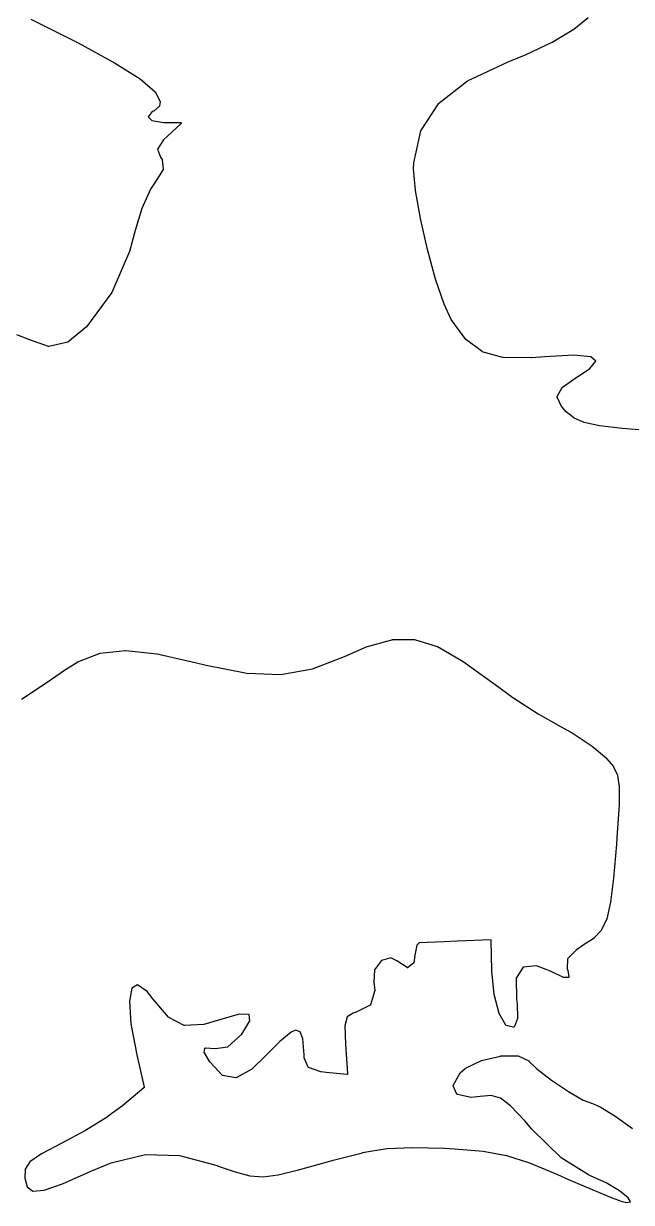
# Model space of a CAD drawing. Extents: x 42 to 258, y -102 to -28.
# Drawn here: x 82.88 to 87.86, y -51.09 to -41.45 of the extents above; entities that cross this region are included whole.
import ezdxf

# ---------------------------------------------------------------- set-up
doc = ezdxf.new("R2010")
doc.units = 0
doc.header["$MEASUREMENT"] = 0
doc.layers.add('BLACK', color=7, linetype='CONTINUOUS')

msp = doc.modelspace()

# ---------------------------------------------------------------- linework, layer by layer
at = {"layer": 'Black'}
for p, q in [((82.9426, -41.4093), (83.3314, -41.6036)), ((87.3859, -41.4909), (87.5054, -41.3959)), ((87.2094, -41.5962), (87.3859, -41.4909)), ((83.3314, -41.6036), (83.3315, -41.6037)), ((83.3315, -41.6037), (83.3316, -41.6037)), ((83.3316, -41.6037), (83.6287, -41.766)), ((86.9961, -41.6992), (87.2094, -41.5962)), ((86.5181, -41.9134), (86.8488, -41.7586)), ((86.8488, -41.7586), (86.8489, -41.7585)), ((86.8489, -41.7585), (86.849, -41.7585)), ((86.849, -41.7585), (86.9961, -41.6992)), ((83.6287, -41.766), (83.6288, -41.7661)), ((83.6288, -41.7661), (83.629, -41.7662)), ((83.629, -41.7662), (83.8374, -41.8983)), ((83.8374, -41.8983), (83.8377, -41.8985)), ((83.8377, -41.8985), (83.838, -41.8987)), ((83.838, -41.8987), (83.9608, -42.0026)), ((86.281, -42.1), (86.5172, -41.914)), ((86.5172, -41.914), (86.5177, -41.9137)), ((86.5177, -41.9137), (86.5181, -41.9134)), ((83.9608, -42.0026), (83.9608, -42.0027)), ((83.9608, -42.0027), (83.9609, -42.0027)), ((83.9609, -42.0027), (83.9614, -42.0033)), ((83.9614, -42.0033), (83.9619, -42.0039)), ((83.9619, -42.0039), (83.9619, -42.004)), ((83.9619, -42.004), (83.962, -42.0041)), ((83.962, -42.0041), (84.0022, -42.0816)), ((83.9958, -42.1204), (83.9503, -42.1614)), ((83.9963, -42.1198), (83.9958, -42.1204)), ((83.9968, -42.1191), (83.9963, -42.1198)), ((83.9969, -42.1191), (83.9968, -42.1191)), ((83.9971, -42.1183), (83.9969, -42.119)), ((83.9969, -42.119), (83.9969, -42.1191)), ((83.9974, -42.1175), (83.9971, -42.1183)), ((84.0027, -42.0847), (83.9974, -42.1175)), ((84.0022, -42.0816), (84.0025, -42.0823)), ((84.0025, -42.0823), (84.0027, -42.083)), ((84.0027, -42.083), (84.0027, -42.0831)), ((84.0027, -42.0831), (84.0028, -42.0832)), ((84.0028, -42.0832), (84.0027, -42.084)), ((84.0027, -42.084), (84.0027, -42.0847)), ((86.1349, -42.3221), (86.2799, -42.1011)), ((86.2799, -42.1011), (86.2805, -42.1005)), ((86.2805, -42.1005), (86.281, -42.1)), ((83.9375, -42.1638), (83.9029, -42.2079)), ((83.9029, -42.2079), (83.9351, -42.2383)), ((83.9351, -42.2383), (84.0332, -42.2542)), ((83.9476, -42.1626), (83.9375, -42.1638)), ((83.9482, -42.1624), (83.9476, -42.1626)), ((83.9489, -42.1623), (83.9482, -42.1624)), ((83.9491, -42.1622), (83.9489, -42.1623)), ((83.9493, -42.1621), (83.9491, -42.1622)), ((83.9498, -42.1617), (83.9493, -42.1621)), ((83.9503, -42.1614), (83.9498, -42.1617)), ((84.0332, -42.2542), (84.1694, -42.2542)), ((84.1728, -42.2629), (84.0591, -42.3688)), ((84.1694, -42.2542), (84.1701, -42.2544)), ((84.1701, -42.2544), (84.1708, -42.2545)), ((84.1708, -42.2545), (84.1709, -42.2545)), ((84.1709, -42.2545), (84.1711, -42.2546)), ((84.1711, -42.2546), (84.1717, -42.2549)), ((84.1717, -42.2549), (84.1724, -42.2553)), ((84.1724, -42.2553), (84.1725, -42.2554)), ((84.1725, -42.2554), (84.1726, -42.2554)), ((84.1726, -42.2554), (84.173, -42.256)), ((84.1732, -42.2623), (84.1728, -42.2629)), ((84.173, -42.256), (84.1736, -42.2565)), ((84.1737, -42.2617), (84.1732, -42.2623)), ((84.1736, -42.2565), (84.1736, -42.2567)), ((84.1736, -42.2567), (84.1737, -42.2567)), ((84.1737, -42.2567), (84.1739, -42.2574)), ((84.1738, -42.2615), (84.1737, -42.2616)), ((84.1737, -42.2616), (84.1737, -42.2617)), ((84.174, -42.2608), (84.1738, -42.2615)), ((84.1739, -42.2574), (84.1742, -42.2581)), ((84.1743, -42.2601), (84.174, -42.2608)), ((84.1742, -42.2581), (84.1742, -42.2583)), ((84.1742, -42.2583), (84.1743, -42.2584)), ((84.1743, -42.2584), (84.1743, -42.2591)), ((84.1743, -42.2591), (84.1743, -42.2599)), ((84.1743, -42.2599), (84.1743, -42.26)), ((84.1743, -42.26), (84.1743, -42.2601)), ((86.077, -42.5834), (86.1342, -42.3237)), ((86.1342, -42.3237), (86.1345, -42.3229)), ((86.1342, -42.3237), (86.1342, -42.3237)), ((86.1342, -42.3237), (86.1342, -42.3237)), ((86.1345, -42.3229), (86.1349, -42.3221)), ((86.1349, -42.3221), (86.1349, -42.3221)), ((86.1349, -42.3221), (86.1349, -42.3221)), ((84.0302, -42.3971), (83.9807, -42.4742)), ((84.0591, -42.3688), (84.0302, -42.3971)), ((83.9807, -42.4742), (84.0046, -42.5391)), ((84.0046, -42.5391), (84.0182, -42.558)), ((84.0182, -42.558), (84.0183, -42.5584)), ((84.0183, -42.5584), (84.0186, -42.5588)), ((84.0186, -42.5588), (84.0187, -42.5592)), ((84.0187, -42.5592), (84.0189, -42.5596)), ((84.0189, -42.5596), (84.0189, -42.56)), ((84.0189, -42.56), (84.0191, -42.5604)), ((84.0191, -42.5604), (84.0267, -42.635)), ((86.0756, -42.6331), (86.0768, -42.5844)), ((86.0768, -42.5844), (86.0769, -42.5839)), ((86.0769, -42.5839), (86.077, -42.5834)), ((84.026, -42.6381), (83.9611, -42.7435)), ((84.0263, -42.6374), (84.026, -42.6381)), ((84.0266, -42.6367), (84.0263, -42.6374)), ((84.0267, -42.6357), (84.0266, -42.6365)), ((84.0266, -42.6365), (84.0266, -42.6366)), ((84.0266, -42.6366), (84.0266, -42.6367)), ((84.0267, -42.635), (84.0267, -42.6357)), ((86.0756, -42.6334), (86.0756, -42.6331)), ((86.0756, -42.6337), (86.0756, -42.6334)), ((86.0908, -42.8094), (86.0756, -42.6337)), ((83.9243, -42.8006), (83.8531, -42.9581)), ((83.9611, -42.7436), (83.9243, -42.8006)), ((83.9611, -42.7435), (83.9611, -42.7435)), ((83.9611, -42.7435), (83.9611, -42.7436)), ((86.0909, -42.8096), (86.0908, -42.8094)), ((86.0909, -42.8098), (86.0909, -42.8096)), ((86.1313, -43.0397), (86.0909, -42.8098)), ((83.8531, -42.9581), (83.7974, -43.1375)), ((86.1314, -43.0398), (86.1313, -43.0397)), ((86.1314, -43.04), (86.1314, -43.0398)), ((86.1891, -43.2926), (86.1314, -43.04)), ((83.7974, -43.1375), (83.7505, -43.3092)), ((86.1892, -43.2927), (86.1891, -43.2926)), ((86.1892, -43.2928), (86.1892, -43.2927)), ((86.2564, -43.5367), (86.1892, -43.2928)), ((83.7503, -43.3098), (83.6063, -43.6448)), ((83.7504, -43.3095), (83.7503, -43.3098)), ((83.7505, -43.3092), (83.7504, -43.3095)), ((86.2565, -43.5368), (86.2564, -43.5367)), ((86.2565, -43.537), (86.2565, -43.5368)), ((86.3254, -43.7406), (86.2565, -43.537)), ((83.6057, -43.6458), (83.3988, -43.9259)), ((83.6059, -43.6452), (83.6057, -43.6458)), ((83.6063, -43.6448), (83.6059, -43.6452)), ((86.3255, -43.7409), (86.3254, -43.7406)), ((86.3256, -43.7411), (86.3255, -43.7409)), ((86.3835, -43.8659), (86.3256, -43.7411)), ((86.3838, -43.8663), (86.3835, -43.8659)), ((86.384, -43.8667), (86.3838, -43.8663)), ((86.5036, -44.0291), (86.384, -43.8667)), ((83.398, -43.9268), (83.2474, -44.0511)), ((83.3984, -43.9263), (83.398, -43.9268)), ((83.3988, -43.9259), (83.3984, -43.9263)), ((82.9286, -44.0297), (82.8301, -43.993)), ((83.089, -44.0882), (82.9286, -44.0297)), ((82.9286, -44.0297), (82.9286, -44.0297)), ((82.9286, -44.0297), (82.9286, -44.0297)), ((83.2454, -44.0521), (83.0918, -44.0883)), ((83.2456, -44.052), (83.2454, -44.0521)), ((83.2459, -44.0519), (83.2456, -44.052)), ((83.2464, -44.0516), (83.2459, -44.0519)), ((83.247, -44.0514), (83.2464, -44.0516)), ((83.2472, -44.0512), (83.247, -44.0514)), ((83.2474, -44.0511), (83.2472, -44.0512)), ((86.5041, -44.0296), (86.5036, -44.0291)), ((86.5046, -44.0302), (86.5041, -44.0296)), ((86.6361, -44.1295), (86.5046, -44.0302)), ((83.0895, -44.0883), (83.089, -44.0882)), ((83.0901, -44.0884), (83.0895, -44.0883)), ((83.0904, -44.0884), (83.0901, -44.0884)), ((83.0907, -44.0885), (83.0904, -44.0884)), ((83.0912, -44.0884), (83.0907, -44.0885)), ((83.0918, -44.0883), (83.0912, -44.0884)), ((86.6362, -44.1295), (86.6361, -44.1295)), ((86.6362, -44.1296), (86.6362, -44.1295)), ((86.6369, -44.1299), (86.6362, -44.1296)), ((86.6376, -44.1303), (86.6369, -44.1299)), ((86.6377, -44.1303), (86.6376, -44.1303)), ((86.6378, -44.1303), (86.6377, -44.1303)), ((86.8065, -44.1766), (86.6378, -44.1303)), ((87.3883, -44.1595), (87.1501, -44.1721)), ((87.5274, -44.1722), (87.3883, -44.1595)), ((86.8072, -44.1767), (86.8065, -44.1766)), ((86.8078, -44.1768), (86.8072, -44.1767)), ((87.039, -44.1801), (86.8078, -44.1768)), ((87.0392, -44.1801), (87.039, -44.1801)), ((87.0394, -44.1801), (87.0392, -44.1801)), ((87.1501, -44.1721), (87.0394, -44.1801)), ((87.5191, -44.2677), (87.567, -44.2068)), ((87.567, -44.2068), (87.5274, -44.1722)), ((87.2945, -44.4206), (87.4239, -44.3312)), ((87.4239, -44.3312), (87.4239, -44.3312)), ((87.4239, -44.3312), (87.424, -44.3312)), ((87.424, -44.3312), (87.5191, -44.2677)), ((87.2514, -44.4971), (87.293, -44.4223)), ((87.293, -44.4223), (87.2932, -44.4221)), ((87.2932, -44.4221), (87.2933, -44.4218)), ((87.2933, -44.4218), (87.2937, -44.4214)), ((87.2937, -44.4214), (87.2941, -44.4209)), ((87.2941, -44.4209), (87.2943, -44.4208)), ((87.2943, -44.4208), (87.2945, -44.4206)), ((87.2508, -44.4987), (87.2509, -44.4985)), ((87.2509, -44.4994), (87.2508, -44.4987)), ((87.2508, -44.5), (87.2509, -44.4994)), ((87.2509, -44.5002), (87.2508, -44.5)), ((87.2509, -44.4983), (87.2512, -44.4977)), ((87.2509, -44.4985), (87.2509, -44.4983)), ((87.2509, -44.5005), (87.2509, -44.5002)), ((87.2511, -44.5011), (87.2509, -44.5005)), ((87.2513, -44.5017), (87.2511, -44.5011)), ((87.2512, -44.4977), (87.2514, -44.4971)), ((87.2902, -44.5831), (87.2513, -44.5017)), ((87.2906, -44.5837), (87.2902, -44.5831)), ((87.291, -44.5843), (87.2906, -44.5837)), ((87.3251, -44.6211), (87.291, -44.5843)), ((87.3254, -44.6214), (87.3251, -44.6211)), ((87.3256, -44.6216), (87.3254, -44.6214)), ((87.388, -44.6722), (87.3256, -44.6216)), ((87.3886, -44.6725), (87.388, -44.6722)), ((87.3892, -44.6728), (87.3886, -44.6725)), ((87.4719, -44.7089), (87.3892, -44.6728)), ((87.4724, -44.709), (87.4719, -44.7089)), ((87.4729, -44.7092), (87.4724, -44.709)), ((87.5976, -44.7358), (87.4729, -44.7092)), ((87.5978, -44.7358), (87.5976, -44.7358)), ((87.598, -44.7358), (87.5978, -44.7358)), ((87.7863, -44.7579), (87.598, -44.7358)), ((87.7864, -44.758), (87.7863, -44.7579)), ((87.7863, -44.7579), (87.7863, -44.7579)), ((87.9844, -44.7748), (87.7864, -44.758)), ((85.9, -46.4855), (86.0821, -46.4838)), ((86.0821, -46.4838), (86.0829, -46.4839)), ((86.0829, -46.4839), (86.0836, -46.484)), ((86.0836, -46.484), (86.2694, -46.5416)), ((83.5118, -46.5957), (83.7197, -46.5743)), ((83.7197, -46.5743), (83.7202, -46.5743)), ((83.7202, -46.5743), (83.7207, -46.5743)), ((83.7207, -46.5743), (83.9758, -46.6011)), ((85.5118, -46.6234), (85.6971, -46.5429)), ((85.6971, -46.5429), (85.6974, -46.5429)), ((85.6974, -46.5429), (85.6977, -46.5427)), ((85.6977, -46.5427), (85.8987, -46.4857)), ((85.8987, -46.4857), (85.8994, -46.4857)), ((85.8994, -46.4857), (85.9, -46.4855)), ((86.2694, -46.5416), (86.2699, -46.5419)), ((86.2699, -46.5419), (86.2704, -46.5421)), ((86.2704, -46.5421), (86.4825, -46.6634)), ((83.2281, -46.7286), (83.3272, -46.6671)), ((83.3272, -46.6671), (83.3276, -46.6669)), ((83.3276, -46.6669), (83.328, -46.6667)), ((83.328, -46.6667), (83.5105, -46.596)), ((83.5105, -46.596), (83.5111, -46.5959)), ((83.5111, -46.5959), (83.5118, -46.5957)), ((83.9758, -46.6011), (83.9761, -46.6012)), ((83.9761, -46.6012), (83.9764, -46.6012)), ((83.9764, -46.6012), (84.3003, -46.6752)), ((84.3003, -46.6752), (84.3003, -46.6752)), ((84.3003, -46.6752), (84.3004, -46.6752)), ((84.3004, -46.6752), (84.3778, -46.6951)), ((85.248, -46.7253), (85.5118, -46.6234)), ((86.4825, -46.6634), (86.4827, -46.6636)), ((86.4827, -46.6636), (86.4829, -46.6637)), ((86.4829, -46.6637), (86.7439, -46.8529)), ((83.069, -46.8375), (83.2279, -46.7287)), ((83.2279, -46.7287), (83.228, -46.7287)), ((83.228, -46.7287), (83.2281, -46.7286)), ((84.3778, -46.6951), (84.7104, -46.7599)), ((84.7104, -46.7599), (84.9907, -46.7704)), ((84.9907, -46.7704), (85.248, -46.7253)), ((82.8687, -46.9723), (83.069, -46.8375)), ((83.069, -46.8375), (83.069, -46.8375)), ((86.7439, -46.8529), (86.7439, -46.8529)), ((86.7439, -46.8529), (86.8889, -46.9576)), ((86.8889, -46.9576), (87.0957, -47.0923)), ((87.0957, -47.0923), (87.2769, -47.1958)), ((87.2769, -47.1958), (87.3723, -47.2486)), ((87.3723, -47.2486), (87.3725, -47.2487)), ((87.3725, -47.2487), (87.3727, -47.2488)), ((87.3727, -47.2488), (87.5359, -47.3565)), ((87.5359, -47.3565), (87.5361, -47.3567)), ((87.5361, -47.3567), (87.5364, -47.3569)), ((87.5364, -47.3569), (87.6533, -47.4559)), ((87.6533, -47.4559), (87.6535, -47.4561)), ((87.6535, -47.4561), (87.6538, -47.4563)), ((87.6538, -47.4563), (87.6547, -47.4573)), ((87.6547, -47.4573), (87.6548, -47.4574)), ((87.6548, -47.4574), (87.6549, -47.4575)), ((87.6549, -47.4575), (87.7113, -47.5244)), ((87.7113, -47.5244), (87.7116, -47.5249)), ((87.7116, -47.5249), (87.712, -47.5254)), ((87.712, -47.5254), (87.7453, -47.5941)), ((87.7453, -47.5941), (87.7455, -47.5949)), ((87.7455, -47.5949), (87.7457, -47.5956)), ((87.7457, -47.5956), (87.7594, -47.6909)), ((87.7594, -47.6917), (87.7572, -47.8385)), ((87.7594, -47.6909), (87.7594, -47.6913)), ((87.7594, -47.6913), (87.7594, -47.6917)), ((87.7572, -47.8388), (87.7425, -48.0619)), ((87.7572, -47.8385), (87.7572, -47.8386)), ((87.7572, -47.8386), (87.7572, -47.8388)), ((87.7425, -48.062), (87.7354, -48.1593)), ((87.7425, -48.0619), (87.7425, -48.062)), ((87.7425, -48.062), (87.7425, -48.062)), ((87.7354, -48.1593), (87.7122, -48.4355)), ((87.7354, -48.1593), (87.7354, -48.1593)), ((87.7354, -48.1593), (87.7354, -48.1593)), ((87.7122, -48.4357), (87.6877, -48.6328)), ((87.7122, -48.4355), (87.7122, -48.4356)), ((87.7122, -48.4356), (87.7122, -48.4357)), ((87.6876, -48.6333), (87.6566, -48.7686)), ((87.6877, -48.6328), (87.6876, -48.633)), ((87.6876, -48.633), (87.6876, -48.6333)), ((87.6563, -48.7696), (87.6138, -48.8605)), ((87.6564, -48.7691), (87.6563, -48.7696)), ((87.6566, -48.7686), (87.6564, -48.7691)), ((87.6129, -48.8618), (87.5538, -48.9257)), ((87.6134, -48.8612), (87.6129, -48.8618)), ((87.6138, -48.8605), (87.6134, -48.8612)), ((86.1013, -48.9849), (86.0855, -49.0672)), ((86.1208, -48.9667), (86.1013, -48.9849)), ((86.1874, -48.9632), (86.1208, -48.9667)), ((86.3228, -48.957), (86.1874, -48.9632)), ((86.4364, -48.9522), (86.3228, -48.957)), ((86.3228, -48.957), (86.3228, -48.957)), ((86.7107, -48.9408), (86.4364, -48.9522)), ((86.4364, -48.9522), (86.4364, -48.9522)), ((86.7169, -49.1958), (86.7107, -48.9408)), ((87.472, -48.9807), (87.4078, -49.0218)), ((87.4721, -48.9806), (87.472, -48.9807)), ((87.5529, -48.9264), (87.4721, -48.9806)), ((87.4721, -48.9806), (87.4721, -48.9806)), ((87.5534, -48.926), (87.5529, -48.9264)), ((87.5538, -48.9257), (87.5534, -48.926)), ((85.8889, -49.0879), (85.8126, -49.1112)), ((85.938, -49.1136), (85.8889, -49.0879)), ((86.0855, -49.0672), (86.0781, -49.1282)), ((87.4078, -49.0218), (87.3349, -49.0975)), ((85.8126, -49.1112), (85.7568, -49.1873)), ((86.0232, -49.1689), (85.938, -49.1136)), ((86.0236, -49.1691), (86.0232, -49.1689)), ((86.024, -49.1693), (86.0236, -49.1691)), ((86.0244, -49.1694), (86.024, -49.1693)), ((86.0248, -49.1696), (86.0244, -49.1694)), ((86.0253, -49.1696), (86.0248, -49.1696)), ((86.0257, -49.1697), (86.0253, -49.1696)), ((86.0261, -49.1696), (86.0257, -49.1697)), ((86.0265, -49.1696), (86.0261, -49.1696)), ((86.027, -49.1695), (86.0265, -49.1696)), ((86.0275, -49.1694), (86.027, -49.1695)), ((86.0278, -49.1693), (86.0275, -49.1694)), ((86.0282, -49.1691), (86.0278, -49.1693)), ((86.0286, -49.1688), (86.0282, -49.1691)), ((86.029, -49.1686), (86.0286, -49.1688)), ((86.0762, -49.1315), (86.029, -49.1686)), ((86.0764, -49.1313), (86.0762, -49.1315)), ((86.0766, -49.1312), (86.0764, -49.1313)), ((86.077, -49.1307), (86.0766, -49.1312)), ((86.0774, -49.1302), (86.077, -49.1307)), ((86.0775, -49.13), (86.0774, -49.1302)), ((86.0776, -49.1298), (86.0775, -49.13)), ((86.0778, -49.1292), (86.0776, -49.1298)), ((86.078, -49.1286), (86.0778, -49.1292)), ((86.0781, -49.1282), (86.078, -49.1284)), ((86.078, -49.1284), (86.078, -49.1286)), ((86.9718, -49.1655), (86.9162, -49.2562)), ((87.0829, -49.1546), (86.9718, -49.1655)), ((87.1971, -49.1985), (87.0829, -49.1546)), ((87.3349, -49.0975), (87.3333, -49.1769)), ((87.3333, -49.1769), (87.3377, -49.191)), ((85.7568, -49.1873), (85.75, -49.2915)), ((86.717, -49.196), (86.7169, -49.1958)), ((86.7169, -49.1961), (86.717, -49.196)), ((86.7354, -49.3886), (86.7169, -49.1961)), ((86.9162, -49.2562), (86.9191, -49.4288)), ((87.3022, -49.2497), (87.1971, -49.1985)), ((87.3024, -49.2497), (87.3022, -49.2497)), ((87.3026, -49.2498), (87.3024, -49.2497)), ((87.3033, -49.25), (87.3026, -49.2498)), ((87.3039, -49.2501), (87.3033, -49.25)), ((87.3041, -49.2501), (87.3039, -49.2501)), ((87.3043, -49.2502), (87.3041, -49.2501)), ((87.3417, -49.2506), (87.3043, -49.2502)), ((87.3377, -49.191), (87.3377, -49.1914)), ((87.3377, -49.1914), (87.3378, -49.1917)), ((87.3378, -49.1917), (87.3467, -49.2448)), ((87.3427, -49.2504), (87.3417, -49.2506)), ((87.3417, -49.2506), (87.3417, -49.2506)), ((87.3417, -49.2506), (87.3417, -49.2506)), ((87.3434, -49.2503), (87.3427, -49.2504)), ((87.3435, -49.2503), (87.3434, -49.2503)), ((87.3434, -49.2503), (87.3434, -49.2503)), ((87.3443, -49.2498), (87.3435, -49.2503)), ((87.345, -49.2495), (87.3443, -49.2498)), ((87.3456, -49.2487), (87.345, -49.2495)), ((87.345, -49.2495), (87.345, -49.2495)), ((87.345, -49.2495), (87.345, -49.2495)), ((87.3461, -49.2482), (87.3456, -49.2487)), ((87.3464, -49.2472), (87.3461, -49.2481)), ((87.3461, -49.2481), (87.3461, -49.2482)), ((87.3461, -49.2482), (87.3461, -49.2482)), ((87.3467, -49.2465), (87.3464, -49.2472)), ((87.3467, -49.2448), (87.3467, -49.2448)), ((87.3467, -49.2448), (87.3467, -49.2448)), ((87.3467, -49.2448), (87.3467, -49.2457)), ((87.3467, -49.2457), (87.3467, -49.2465)), ((87.3467, -49.2465), (87.3467, -49.2465)), ((87.3467, -49.2465), (87.3467, -49.2465)), ((83.7705, -49.3355), (83.7502, -49.4437)), ((83.8177, -49.3086), (83.7705, -49.3355)), ((83.8955, -49.365), (83.8177, -49.3086)), ((83.9427, -49.4247), (83.8955, -49.365)), ((85.7596, -49.3562), (85.7235, -49.4728)), ((85.75, -49.2915), (85.7598, -49.3539)), ((85.7597, -49.3557), (85.7596, -49.3559)), ((85.7596, -49.3559), (85.7596, -49.3562)), ((85.7598, -49.3545), (85.7597, -49.3551)), ((85.7597, -49.3551), (85.7597, -49.3557)), ((85.7598, -49.3539), (85.7598, -49.3542)), ((85.7598, -49.3542), (85.7598, -49.3545)), ((83.7502, -49.4437), (83.7625, -49.6285)), ((83.9428, -49.4247), (83.9427, -49.4247)), ((83.9428, -49.4248), (83.9428, -49.4247)), ((84.0704, -49.5748), (83.9428, -49.4248)), ((85.7227, -49.4743), (85.7225, -49.4745)), ((85.723, -49.4738), (85.7227, -49.4743)), ((85.7233, -49.4733), (85.723, -49.4738)), ((85.7234, -49.473), (85.7233, -49.4733)), ((85.7235, -49.4728), (85.7234, -49.473)), ((86.7355, -49.389), (86.7354, -49.3886)), ((86.7355, -49.3894), (86.7355, -49.389)), ((86.7756, -49.5431), (86.7355, -49.3894)), ((86.9191, -49.4288), (86.9234, -49.4611)), ((86.9234, -49.4611), (86.9234, -49.4614)), ((86.9234, -49.4614), (86.9235, -49.4617)), ((86.9235, -49.4617), (86.9251, -49.5842)), ((84.6497, -49.5498), (84.479, -49.5978)), ((84.7312, -49.5533), (84.6497, -49.5498)), ((84.7362, -49.6052), (84.7312, -49.5533)), ((85.5825, -49.5405), (85.5326, -49.5714)), ((85.5991, -49.5368), (85.5825, -49.5405)), ((85.5997, -49.5365), (85.5991, -49.5368)), ((85.6002, -49.5364), (85.5997, -49.5365)), ((85.721, -49.4758), (85.6002, -49.5364)), ((85.7212, -49.4756), (85.721, -49.4758)), ((85.7215, -49.4755), (85.7212, -49.4756)), ((85.7219, -49.4751), (85.7215, -49.4755)), ((85.7224, -49.4747), (85.7219, -49.4751)), ((85.7225, -49.4745), (85.7224, -49.4747)), ((86.7758, -49.5437), (86.7756, -49.5431)), ((86.776, -49.5443), (86.7758, -49.5437)), ((86.8298, -49.6387), (86.776, -49.5443)), ((83.7625, -49.6285), (83.8099, -49.8818)), ((84.0705, -49.5749), (84.0704, -49.5748)), ((84.0705, -49.575), (84.0705, -49.5749)), ((84.0711, -49.5755), (84.0705, -49.575)), ((84.0717, -49.576), (84.0711, -49.5755)), ((84.0718, -49.576), (84.0717, -49.576)), ((84.0719, -49.576), (84.0718, -49.576)), ((84.1975, -49.6414), (84.0719, -49.576)), ((84.198, -49.6416), (84.1975, -49.6414)), ((84.1984, -49.6418), (84.198, -49.6416)), ((84.1988, -49.6418), (84.1984, -49.6418)), ((84.1992, -49.642), (84.1988, -49.6418)), ((84.1996, -49.6419), (84.1992, -49.642)), ((84.2001, -49.642), (84.1996, -49.6419)), ((84.357, -49.6334), (84.2001, -49.642)), ((84.3576, -49.6333), (84.357, -49.6334)), ((84.3582, -49.6332), (84.3576, -49.6333)), ((84.479, -49.5978), (84.3582, -49.6332)), ((84.6702, -49.7118), (84.7362, -49.6052)), ((85.5326, -49.5714), (85.5139, -49.646)), ((85.5139, -49.646), (85.5186, -49.795)), ((86.83, -49.6389), (86.8298, -49.6387)), ((86.8301, -49.6392), (86.83, -49.6389)), ((86.8305, -49.6396), (86.8301, -49.6392)), ((86.8309, -49.64), (86.8305, -49.6396)), ((86.8311, -49.6401), (86.8309, -49.64)), ((86.8314, -49.6404), (86.8311, -49.6401)), ((86.8319, -49.6406), (86.8314, -49.6404)), ((86.8324, -49.6409), (86.8319, -49.6406)), ((86.8327, -49.6409), (86.8324, -49.6409)), ((86.833, -49.641), (86.8327, -49.6409)), ((86.8924, -49.6553), (86.833, -49.641)), ((86.8926, -49.6553), (86.8924, -49.6553)), ((86.8927, -49.6554), (86.8926, -49.6553)), ((86.8935, -49.6554), (86.8927, -49.6554)), ((86.8942, -49.6554), (86.8935, -49.6554)), ((86.8943, -49.6554), (86.8942, -49.6554)), ((86.8945, -49.6554), (86.8943, -49.6554)), ((86.8951, -49.6551), (86.8945, -49.6554)), ((86.8958, -49.6549), (86.8951, -49.6551)), ((86.896, -49.6548), (86.8958, -49.6549)), ((86.8961, -49.6548), (86.896, -49.6548)), ((86.8986, -49.6533), (86.8961, -49.6548)), ((86.8992, -49.6528), (86.8986, -49.6533)), ((86.8999, -49.6522), (86.8992, -49.6528)), ((86.9003, -49.6515), (86.8999, -49.6522)), ((86.8999, -49.6522), (86.8999, -49.6522)), ((86.8999, -49.6522), (86.8999, -49.6522)), ((86.9007, -49.6507), (86.9003, -49.6515)), ((86.9248, -49.586), (86.9007, -49.6507)), ((86.9249, -49.5851), (86.9248, -49.5859)), ((86.9248, -49.5859), (86.9248, -49.586)), ((86.9248, -49.586), (86.9248, -49.586)), ((86.9251, -49.5843), (86.9249, -49.5851)), ((86.9251, -49.5842), (86.9251, -49.5842)), ((86.9251, -49.5842), (86.9251, -49.5843)), ((84.5566, -49.8156), (84.6702, -49.7118)), ((85.0734, -49.6979), (84.9805, -49.7729)), ((85.1098, -49.6814), (85.0734, -49.6979)), ((85.1471, -49.6942), (85.1098, -49.6814)), ((85.1684, -49.7515), (85.1471, -49.6942)), ((85.1803, -49.883), (85.1684, -49.7515)), ((84.3633, -49.8638), (84.3678, -49.8298)), ((84.3678, -49.8298), (84.3679, -49.8296)), ((84.3679, -49.8293), (84.3682, -49.8287)), ((84.3679, -49.8296), (84.3679, -49.8293)), ((84.3682, -49.8287), (84.3683, -49.8282)), ((84.3683, -49.8282), (84.3685, -49.828)), ((84.3685, -49.828), (84.3686, -49.8277)), ((84.3686, -49.8277), (84.369, -49.8273)), ((84.369, -49.8273), (84.3694, -49.8268)), ((84.3694, -49.8268), (84.3696, -49.8267)), ((84.3696, -49.8267), (84.3698, -49.8264)), ((84.3698, -49.8264), (84.3704, -49.8262)), ((84.3704, -49.8262), (84.3709, -49.8259)), ((84.3709, -49.8259), (84.3711, -49.8258)), ((84.3711, -49.8258), (84.3714, -49.8257)), ((84.3714, -49.8257), (84.372, -49.8256)), ((84.372, -49.8256), (84.3725, -49.8255)), ((84.3725, -49.8255), (84.3728, -49.8255)), ((84.3728, -49.8255), (84.3731, -49.8255)), ((84.3731, -49.8255), (84.452, -49.8313)), ((84.452, -49.8313), (84.5566, -49.8156)), ((84.9805, -49.7729), (84.866, -49.8878)), ((85.5186, -49.795), (85.5359, -50.0384)), ((83.8099, -49.8818), (83.8712, -50.147)), ((84.3633, -49.8646), (84.3633, -49.8638)), ((84.3633, -49.8655), (84.3633, -49.8646)), ((84.3634, -49.8655), (84.3633, -49.8655)), ((84.3637, -49.8663), (84.3634, -49.8655)), ((84.3634, -49.8655), (84.3634, -49.8655)), ((84.364, -49.8671), (84.3637, -49.8663)), ((84.4093, -49.9406), (84.364, -49.8671)), ((84.4097, -49.941), (84.4093, -49.9406)), ((84.4099, -49.9414), (84.4097, -49.941)), ((84.5103, -50.0495), (84.4099, -49.9414)), ((84.866, -49.8879), (84.7527, -49.9982)), ((84.866, -49.8878), (84.866, -49.8879)), ((84.866, -49.8879), (84.866, -49.8879)), ((85.1814, -49.9049), (85.1803, -49.883)), ((85.1816, -49.9057), (85.1814, -49.9049)), ((85.1818, -49.9066), (85.1816, -49.9057)), ((85.2137, -49.9829), (85.1818, -49.9066)), ((86.4993, -49.9924), (86.6309, -49.928)), ((86.6309, -49.928), (86.6314, -49.9279)), ((86.6314, -49.9279), (86.6319, -49.9277)), ((86.6319, -49.9277), (86.7867, -49.8919)), ((86.7867, -49.8919), (86.7873, -49.8918)), ((86.7873, -49.8918), (86.7878, -49.8917)), ((86.7878, -49.8917), (86.9282, -49.891)), ((86.9282, -49.891), (86.9284, -49.891)), ((86.9284, -49.891), (86.9287, -49.891)), ((86.9287, -49.891), (86.9293, -49.8912)), ((86.9293, -49.8912), (86.9299, -49.8913)), ((86.9299, -49.8913), (86.9301, -49.8914)), ((86.9301, -49.8914), (86.9303, -49.8915)), ((86.9303, -49.8915), (87.0188, -49.9322)), ((87.0188, -49.9322), (87.0195, -49.9327)), ((87.0195, -49.9327), (87.0202, -49.9332)), ((87.0202, -49.9332), (87.0853, -49.9966)), ((84.5109, -50.05), (84.5103, -50.0495)), ((84.5115, -50.0505), (84.5109, -50.05)), ((84.5116, -50.0505), (84.5115, -50.0505)), ((84.5117, -50.0506), (84.5116, -50.0505)), ((84.5124, -50.0508), (84.5117, -50.0506)), ((84.5131, -50.0511), (84.5124, -50.0508)), ((84.6208, -50.0704), (84.5131, -50.0511)), ((84.7517, -49.999), (84.6241, -50.0699)), ((84.7522, -49.9985), (84.7517, -49.999)), ((84.7527, -49.9982), (84.7522, -49.9985)), ((85.2138, -49.9832), (85.2137, -49.9829)), ((85.214, -49.9835), (85.2138, -49.9832)), ((85.2143, -49.9839), (85.214, -49.9835)), ((85.2146, -49.9843), (85.2143, -49.9839)), ((85.2149, -49.9845), (85.2146, -49.9843)), ((85.2151, -49.9848), (85.2149, -49.9845)), ((85.2156, -49.9851), (85.2151, -49.9848)), ((85.216, -49.9854), (85.2156, -49.9851)), ((85.2163, -49.9855), (85.216, -49.9854)), ((85.2166, -49.9857), (85.2163, -49.9855)), ((85.3178, -50.0221), (85.2166, -49.9857)), ((85.3184, -50.0222), (85.3178, -50.0221)), ((85.3189, -50.0224), (85.3184, -50.0222)), ((85.3606, -50.0275), (85.3189, -50.0224)), ((85.3607, -50.0275), (85.3606, -50.0275)), ((85.3608, -50.0275), (85.3607, -50.0275)), ((85.5304, -50.0437), (85.3608, -50.0275)), ((85.5313, -50.0437), (85.5304, -50.0437)), ((85.5321, -50.0436), (85.5313, -50.0437)), ((85.5329, -50.0432), (85.5321, -50.0436)), ((85.5321, -50.0436), (85.5321, -50.0436)), ((85.5321, -50.0436), (85.5321, -50.0436)), ((85.5337, -50.0429), (85.5329, -50.0432)), ((85.5343, -50.0423), (85.5337, -50.0429)), ((85.5337, -50.0429), (85.5337, -50.0429)), ((85.5337, -50.0429), (85.5337, -50.0429)), ((85.5349, -50.0417), (85.5343, -50.0423)), ((85.535, -50.0417), (85.5349, -50.0417)), ((85.5353, -50.041), (85.535, -50.0417)), ((85.535, -50.0417), (85.535, -50.0417)), ((85.5357, -50.0401), (85.5353, -50.041)), ((85.5358, -50.0393), (85.5357, -50.0401)), ((85.5357, -50.0401), (85.5357, -50.0401)), ((85.5357, -50.0401), (85.5357, -50.0401)), ((85.5359, -50.0384), (85.5358, -50.0393)), ((86.3991, -50.1325), (86.4568, -50.0297)), ((86.4568, -50.0297), (86.4574, -50.029)), ((86.4574, -50.029), (86.4579, -50.0284)), ((86.4579, -50.0284), (86.4982, -49.9932)), ((86.4982, -49.9932), (86.4988, -49.9928)), ((86.4988, -49.9928), (86.4993, -49.9924)), ((87.0853, -49.9966), (87.2052, -50.0891)), ((83.8712, -50.149), (83.871, -50.1497)), ((83.8712, -50.147), (83.8712, -50.1472)), ((83.8712, -50.1472), (83.8712, -50.1473)), ((83.8712, -50.1473), (83.8712, -50.148)), ((83.8712, -50.148), (83.8713, -50.1488)), ((83.8713, -50.1488), (83.8712, -50.1489)), ((83.8712, -50.1489), (83.8712, -50.149)), ((84.6217, -50.0704), (84.6208, -50.0704)), ((84.6225, -50.0704), (84.6217, -50.0704)), ((84.6226, -50.0704), (84.6225, -50.0704)), ((84.6225, -50.0704), (84.6225, -50.0704)), ((84.6233, -50.0702), (84.6226, -50.0704)), ((84.6241, -50.0699), (84.6233, -50.0702)), ((86.3984, -50.1354), (86.3985, -50.1348)), ((86.3985, -50.1356), (86.3984, -50.1354)), ((86.3985, -50.1341), (86.3986, -50.1339)), ((86.3985, -50.1348), (86.3985, -50.1341)), ((86.3985, -50.1359), (86.3985, -50.1356)), ((86.3987, -50.1364), (86.3985, -50.1359)), ((86.3986, -50.1337), (86.3988, -50.1331)), ((86.3986, -50.1339), (86.3986, -50.1337)), ((86.3989, -50.1371), (86.3987, -50.1364)), ((86.3988, -50.1331), (86.3991, -50.1325)), ((86.4308, -50.205), (86.3989, -50.1371)), ((87.2052, -50.0891), (87.3425, -50.1816)), ((83.8695, -50.152), (83.694, -50.2994)), ((83.8696, -50.1519), (83.8695, -50.152)), ((83.8697, -50.1518), (83.8696, -50.1519)), ((83.8701, -50.1512), (83.8697, -50.1518)), ((83.8706, -50.1506), (83.8701, -50.1512)), ((83.8707, -50.1505), (83.8706, -50.1506)), ((83.871, -50.1497), (83.8707, -50.1504)), ((83.8707, -50.1504), (83.8707, -50.1505)), ((86.4311, -50.2055), (86.4308, -50.205)), ((86.4314, -50.206), (86.4311, -50.2055)), ((86.4316, -50.2062), (86.4314, -50.206)), ((86.4318, -50.2065), (86.4316, -50.2062)), ((86.4323, -50.2068), (86.4318, -50.2065)), ((86.4327, -50.2072), (86.4323, -50.2068)), ((86.433, -50.2073), (86.4327, -50.2072)), ((86.4332, -50.2075), (86.433, -50.2073)), ((86.4338, -50.2076), (86.4332, -50.2075)), ((86.4343, -50.2078), (86.4338, -50.2076)), ((86.5468, -50.2304), (86.4343, -50.2078)), ((86.5475, -50.2304), (86.5468, -50.2304)), ((86.5482, -50.2304), (86.5475, -50.2304)), ((86.6203, -50.2233), (86.5482, -50.2304)), ((86.7117, -50.2155), (86.6203, -50.2233)), ((86.7866, -50.2362), (86.7117, -50.2155)), ((86.8701, -50.3003), (86.7866, -50.2362)), ((87.3425, -50.1816), (87.4648, -50.2526)), ((83.6937, -50.2996), (83.577, -50.3851)), ((83.6938, -50.2995), (83.6937, -50.2996)), ((83.694, -50.2994), (83.6938, -50.2995)), ((86.9859, -50.4233), (86.8701, -50.3003)), ((87.4648, -50.2526), (87.5405, -50.281)), ((87.5405, -50.281), (87.5406, -50.281)), ((87.5406, -50.281), (87.5407, -50.281)), ((87.5407, -50.281), (87.6029, -50.3073)), ((87.6029, -50.3073), (87.6032, -50.3075)), ((87.6032, -50.3075), (87.6036, -50.3076)), ((87.6036, -50.3076), (87.7215, -50.3809)), ((83.5767, -50.3853), (83.3922, -50.5002)), ((83.5768, -50.3852), (83.5767, -50.3853)), ((83.577, -50.3851), (83.5768, -50.3852)), ((87.0438, -50.4895), (86.9859, -50.4233)), ((87.7215, -50.3809), (87.7217, -50.381)), ((87.7217, -50.381), (87.7218, -50.381)), ((87.7218, -50.381), (87.8677, -50.4847)), ((83.392, -50.5003), (83.1975, -50.6055)), ((83.3921, -50.5002), (83.392, -50.5003)), ((83.3922, -50.5002), (83.3921, -50.5002)), ((87.044, -50.4896), (87.0438, -50.4895)), ((87.0441, -50.4897), (87.044, -50.4896)), ((87.2831, -50.7253), (87.0441, -50.4897)), ((83.1974, -50.6056), (83.032, -50.6916)), ((83.1975, -50.6056), (83.1974, -50.6056)), ((83.1975, -50.6055), (83.1975, -50.6056)), ((83.032, -50.6916), (82.9365, -50.7575)), ((83.6017, -50.7655), (83.8818, -50.6979)), ((83.8818, -50.6979), (83.8825, -50.6979)), ((83.8825, -50.6979), (83.8831, -50.6978)), ((83.8831, -50.6978), (84.159, -50.7061)), ((84.159, -50.7061), (84.1595, -50.7063)), ((84.1595, -50.7063), (84.1601, -50.7063)), ((84.1601, -50.7063), (84.4695, -50.7888)), ((85.4168, -50.7441), (85.6567, -50.6826)), ((85.6567, -50.6826), (85.6569, -50.6826)), ((85.6569, -50.6826), (85.6571, -50.6825)), ((85.6571, -50.6825), (85.8579, -50.6494)), ((85.8579, -50.6494), (85.8582, -50.6494)), ((85.8582, -50.6494), (85.8584, -50.6493)), ((85.8584, -50.6493), (86.0668, -50.6393)), ((86.0668, -50.6393), (86.067, -50.6393)), ((86.067, -50.6393), (86.0672, -50.6393)), ((86.0672, -50.6393), (86.3297, -50.6469)), ((86.3297, -50.6469), (86.3297, -50.6469)), ((86.3297, -50.6469), (86.3298, -50.6469)), ((86.3298, -50.6469), (86.4093, -50.651)), ((86.4093, -50.651), (86.4094, -50.651)), ((86.4094, -50.651), (86.4095, -50.651)), ((86.4095, -50.651), (86.6456, -50.6707)), ((86.6456, -50.6707), (86.6458, -50.6708)), ((86.6458, -50.6708), (86.6461, -50.6708)), ((86.6461, -50.6708), (86.8361, -50.7056)), ((86.8361, -50.7056), (86.8364, -50.7057)), ((86.8364, -50.7057), (86.8368, -50.7057)), ((86.8368, -50.7057), (87.0241, -50.7657)), ((87.2835, -50.7256), (87.2831, -50.7253)), ((87.2839, -50.726), (87.2835, -50.7256)), ((87.5066, -50.8638), (87.2839, -50.726)), ((82.8977, -50.8174), (82.8953, -50.8902)), ((82.9365, -50.7575), (82.8977, -50.8174)), ((83.4301, -50.8365), (83.6009, -50.7658)), ((83.6009, -50.7658), (83.6013, -50.7657)), ((83.6013, -50.7657), (83.6017, -50.7655)), ((84.4695, -50.7888), (84.4696, -50.7889)), ((84.4696, -50.7889), (84.4698, -50.7889)), ((84.4698, -50.7889), (84.6162, -50.8394)), ((84.967, -50.8652), (85.134, -50.8243)), ((85.134, -50.8243), (85.3717, -50.7569)), ((85.3717, -50.7569), (85.4166, -50.7442)), ((85.3717, -50.7569), (85.3717, -50.7569)), ((85.4166, -50.7442), (85.4167, -50.7441)), ((85.4167, -50.7441), (85.4168, -50.7441)), ((87.0241, -50.7657), (87.0243, -50.7658)), ((87.0243, -50.7658), (87.0245, -50.7659)), ((87.0245, -50.7659), (87.2526, -50.8612)), ((82.8953, -50.8902), (82.9146, -50.9631)), ((83.2034, -50.9367), (83.43, -50.8366)), ((83.43, -50.8366), (83.4301, -50.8365)), ((83.43, -50.8366), (83.43, -50.8366)), ((84.6162, -50.8394), (84.7359, -50.8717)), ((84.7359, -50.8717), (84.8436, -50.8806)), ((84.8436, -50.8806), (84.967, -50.8652)), ((87.2526, -50.8612), (87.2527, -50.8612)), ((87.2527, -50.8612), (87.2527, -50.8612)), ((87.2527, -50.8612), (87.3444, -50.9014)), ((87.3444, -50.9014), (87.3444, -50.9014)), ((87.3444, -50.9014), (87.5382, -50.9843)), ((87.507, -50.864), (87.5066, -50.8638)), ((87.5074, -50.8642), (87.507, -50.864)), ((87.5248, -50.8711), (87.5074, -50.8642)), ((87.6519, -50.9293), (87.5248, -50.8711)), ((82.9146, -50.9631), (82.9609, -50.9973)), ((82.9609, -50.9973), (83.0517, -50.9897)), ((83.0517, -50.9897), (83.2034, -50.9367)), ((87.5382, -50.9843), (87.6938, -51.0481)), ((87.7598, -50.9945), (87.6519, -50.9293)), ((87.8326, -51.0528), (87.7598, -50.9945)), ((87.6938, -51.0481), (87.7839, -51.0813)), ((87.7839, -51.0813), (87.8171, -51.0896)), ((87.8171, -51.0896), (87.8516, -51.0848)), ((87.8516, -51.0848), (87.8326, -51.0528))]:
    msp.add_line(p, q, dxfattribs=at)

doc.saveas('drawing.dxf')
